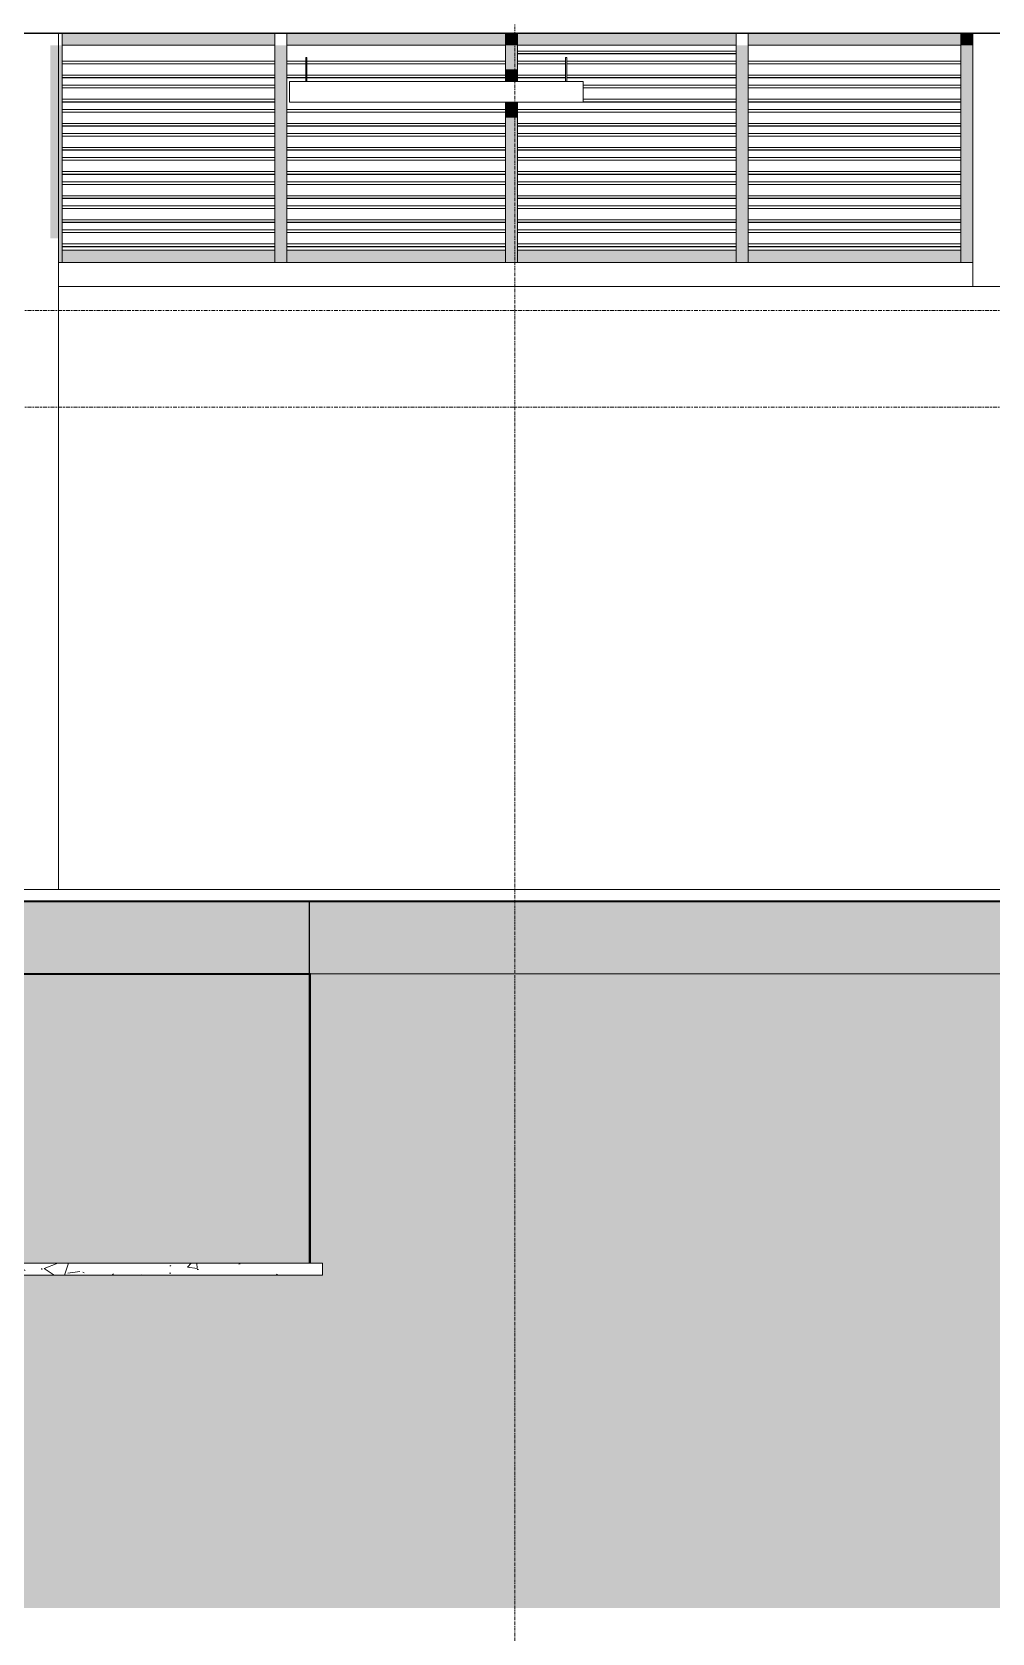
# Model space of a CAD drawing. Header units: millimetres. Extents: x -92143 to -2058, y -8802 to 35300.
# Drawn here: x -53437 to -49459, y -5083 to 1555 of the extents above; entities that cross this region are included whole.
import ezdxf

# ---------------------------------------------------------------- set-up
doc = ezdxf.new("R2010")
doc.units = ezdxf.units.MM
doc.linetypes.add('Centre', pattern=[31.75, 6.35, -4.7625, 15.875, -4.7625])
doc.linetypes.add('Grid Line', pattern=[22.225, 12.7, -3.175, 3.175, -3.175])
for name, color, linetype, lineweight in [('0-1', 7, 'Continuous', 5), ('A-CLNG-3', 13, 'Continuous', 25), ('A-CLNG-PATT-4', 13, 'Continuous', 9), ('A-DETL-GENF-2', 9, 'Continuous', 9), ('A-DETL-GENF-3', 43, 'Continuous', 9), ('A-DETL-THIN', 151, 'Continuous', 9), ('A-FLOR-1', 10, 'Continuous', 35), ('A-FLOR-LEVL-2', 51, 'Centre', 9), ('A-FLOR-PATT-1', 7, 'Continuous', 9), ('A-GLAZ-CWMG', 51, 'Continuous', 9), ('A-WALL', 113, 'Continuous', 9), ('C-PRKG', 70, 'Continuous', 9), ('E-LITE-EQPM', 33, 'Continuous', 9), ('S-BEAM-2', 7, 'Continuous', 9), ('S-COLS', 52, 'Continuous', 9), ('S-FNDN-1', 32, 'Continuous', 5), ('S-FNDN-2', 250, 'Continuous', 25), ('S-GRID-1', 1, 'Grid Line', 9)]:
    doc.layers.add(name, color=color, linetype=linetype, lineweight=lineweight)

# ---------------------------------------------------------------- blocks, each defined once
blk = doc.blocks.new('NCV_TKTC_KET CAU_rvt-1-TKCS_MẶT CẮT E')
at = {"layer": 'A-FLOR-PATT-1'}
blk.add_hatch(color=256, dxfattribs=at).paths.add_polyline_path([(-17238.5, -2350), (-17238.5, -2050), (-78236.5, -2050), (-78236.5, -2350), (-18018.1, -2350)])
at = {"layer": 'S-FNDN-1'}
blk.add_hatch(color=256, dxfattribs=at).paths.add_polyline_path([(-53777.2, -3550), (-52286.9, -3549.8), (-52286.9, -2050), (-54786.9, -2050), (-54786.9, -2350), (-54783.7, -2350), (-54783.7, -3550), (-54288, -3550)])
at = {"layer": 'A-FLOR-1'}
for p, q in [((-17238.5, -2050), (-78236.5, -2050)), ((-54783.7, -2350), (-52283.7, -2350))]:
    blk.add_line(p, q, dxfattribs=at)
at = {"layer": 'S-BEAM-2'}
blk.add_line((-52286.9, -2750), (-52283.7, -2750), dxfattribs=at)
at = {"layer": 'S-FNDN-2'}
for p, q in [((-52286.9, -2050), (-54786.9, -2050)), ((-52286.9, -3550), (-52286.9, -2050))]:
    blk.add_line(p, q, dxfattribs=at)
blk = doc.blocks.new('xe oto1 - xe oto-V11-TKCS_MẶT CẮT E')
at = {"layer": 'C-PRKG'}
for p, q in [((-30637.8, -2000), (-30137.8, -2000)), ((-30587.8, -2000), (-30637.8, -2000)), ((-30637.8, -2000), (-30137.8, -2000)), ((-30637.8, -2000), (-30587.8, -2000)), ((-30137.8, -2000), (-30587.8, -2000)), ((-30517.8, -2000), (-29857.8, -2000)), ((-30517.8, -2000), (-29857.8, -2000)), ((-29937.8, -2000), (-30437.8, -2000)), ((-30437.8, -2000), (-29937.8, -2000)), ((-29937.8, -2000), (-30437.8, -2000)), ((-30437.8, -2000), (-29937.8, -2000)), ((-28917.8, -2000), (-28257.8, -2000)), ((-28917.8, -2000), (-28257.8, -2000)), ((-28337.8, -2000), (-28837.8, -2000)), ((-28837.8, -2000), (-28337.8, -2000)), ((-28337.8, -2000), (-28837.8, -2000)), ((-28837.8, -2000), (-28337.8, -2000)), ((-28187.8, -2000), (-28637.8, -2000)), ((-28637.8, -2000), (-28137.8, -2000)), ((-28137.8, -2000), (-28637.8, -2000)), ((-28137.8, -2000), (-28187.8, -2000)), ((-28187.8, -2000), (-28137.8, -2000))]:
    blk.add_line(p, q, dxfattribs=at)
blk = doc.blocks.new('EAE_STL_PENDANT_TK_15W_120cm - LIC_01-ĐÈN LED BATTEN 1_2_ P_2x20W_ ÁNH SÁNG TRẮNG 6000K_ LẮP ĐẶT NỔI_TREO TY-1359257-TKCS_MẶT CẮT E')
at = {"layer": 'E-LITE-EQPM'}
for p, q in [((-69002.9, 1450), (-69002.9, 1350)), ((-69002.9, 1450), (-69002.9, 1450)), ((-69002.9, 1450), (-68997.9, 1450)), ((-68997.9, 1450), (-68998, 1450)), ((-68997.9, 1350), (-68997.9, 1450)), ((-67925.9, 1450), (-67925.9, 1350)), ((-67925.9, 1450), (-67925.9, 1450)), ((-67925.9, 1450), (-67920.9, 1450)), ((-67920.9, 1450), (-67921, 1450)), ((-67920.9, 1350), (-67920.9, 1450)), ((-69070.4, 1350), (-67853.4, 1350)), ((-69070.4, 1350), (-69070.4, 1348)), ((-69070.4, 1348), (-69070.4, 1264)), ((-67853.4, 1348), (-67853.4, 1350)), ((-67853.4, 1264), (-67853.4, 1348)), ((-67853.4, 1264), (-69070.4, 1264))]:
    blk.add_line(p, q, dxfattribs=at)
blk = doc.blocks.new('Rectangular Mullion - 50 x 100mm-3796849-TKCS_MẶT CẮT E')
at = {"layer": 'A-GLAZ-CWMG'}
blk.add_hatch(color=256, dxfattribs=at).paths.add_polyline_path([(-53311.9, 1500), (-52431, 1500), (-52431, 1550), (-53311.9, 1550)])
for p, q in [((-53311.9, 1500), (-53311.9, 1550)), ((-52431, 1550), (-52431, 1500)), ((-52431, 1500), (-53311.9, 1500))]:
    blk.add_line(p, q, dxfattribs=at)
blk = doc.blocks.new('Rectangular Mullion - 50 x 100mm-3796850-TKCS_MẶT CẮT E')
at = {"layer": 'A-GLAZ-CWMG'}
blk.add_hatch(color=256, dxfattribs=at).paths.add_polyline_path([(-50519.2, 1500), (-50519.2, 1550), (-51425.1, 1550), (-51425.1, 1500), (-50536.9, 1500)])
for p, q in [((-51425.1, 1500), (-51425.1, 1550)), ((-50519.2, 1550), (-50519.2, 1500)), ((-50519.2, 1500), (-51425.1, 1500))]:
    blk.add_line(p, q, dxfattribs=at)
blk = doc.blocks.new('Rectangular Mullion - 50 x 100mm-3796851-TKCS_MẶT CẮT E')
at = {"layer": 'A-GLAZ-CWMG'}
blk.add_hatch(color=256, dxfattribs=at).paths.add_polyline_path([(-50078, 600), (-49588.3, 600), (-49588.3, 650), (-50469.2, 650), (-50469.2, 600), (-50386.2, 600)])
for p, q in [((-50469.2, 600), (-50469.2, 650)), ((-50469.2, 650), (-49588.3, 650)), ((-50469.2, 600), (-49588.3, 600)), ((-49588.3, 650), (-49588.3, 600))]:
    blk.add_line(p, q, dxfattribs=at)
blk = doc.blocks.new('Rectangular Mullion - 50 x 100mm-3796852-TKCS_MẶT CẮT E')
at = {"layer": 'A-GLAZ-CWMG'}
blk.add_hatch(color=256, dxfattribs=at).paths.add_polyline_path([(-51425.1, 600), (-50519.2, 600), (-50519.2, 650), (-51425.1, 650)])
for p, q in [((-51425.1, 600), (-51425.1, 650)), ((-51425.1, 650), (-50519.2, 650)), ((-51425.1, 600), (-50519.2, 600)), ((-50519.2, 650), (-50519.2, 600))]:
    blk.add_line(p, q, dxfattribs=at)
blk = doc.blocks.new('Rectangular Mullion - 50 x 100mm-V105-TKCS_MẶT CẮT E')
at = {"layer": 'A-GLAZ-CWMG'}
blk.add_hatch(color=256, dxfattribs=at).paths.add_polyline_path([(-53311.9, 600), (-53311.9, 700), (-53326.9, 700), (-53326.9, 600)])
for p, q in [((-53311.9, 700), (-53311.9, 600)), ((-53311.9, 600), (-53326.9, 600))]:
    blk.add_line(p, q, dxfattribs=at)
blk = doc.blocks.new('Rectangular Mullion - 50 x 100mm-V86-TKCS_MẶT CẮT E')
at = {"layer": 'A-GLAZ-CWMG'}
blk.add_hatch(color=256, dxfattribs=at).paths.add_polyline_path([(-21335.3, 700), (-21335.3, 800), (-21385.3, 800), (-21385.3, 700)])
blk.add_line((-21335.3, 800), (-21335.3, 700), dxfattribs=at)
blk = doc.blocks.new('Rectangular Mullion - 50 x 100mm-3089668-TKCS_MẶT CẮT E')
at = {"layer": 'A-GLAZ-CWMG'}
blk.add_hatch(color=256, dxfattribs=at).paths.add_polyline_path([(-49538.3, 1500), (-49538.3, 1550), (-49588.3, 1550), (-49588.3, 1500)])
blk.add_line((-49588.3, 1500), (-49588.3, 1550), dxfattribs=at)
blk = doc.blocks.new('Rectangular Mullion - 50 x 100mm-3089669-TKCS_MẶT CẮT E')
at = {"layer": 'A-GLAZ-CWMG'}
blk.add_hatch(color=256, dxfattribs=at).paths.add_polyline_path([(-49538.3, 600), (-49538.3, 700), (-49588.3, 700), (-49588.3, 600)])
for p, q in [((-49588.3, 600), (-49588.3, 700)), ((-49538.3, 600), (-49588.3, 600))]:
    blk.add_line(p, q, dxfattribs=at)
blk = doc.blocks.new('Rectangular Mullion - 50 x 100mm-3089670-TKCS_MẶT CẮT E')
at = {"layer": 'A-GLAZ-CWMG'}
blk.add_hatch(color=256, dxfattribs=at).paths.add_polyline_path([(-17586.9, 700), (-17586.9, 800), (-17636.9, 800), (-17636.9, 700)])
blk.add_line((-17636.9, 700), (-17636.9, 800), dxfattribs=at)
blk = doc.blocks.new('Rectangular Mullion - MULLION LA SACH-3796853-TKCS_MẶT CẮT E')
at = {"layer": 'A-GLAZ-CWMG'}
for p, q in [((-49588.3, 734.3), (-50469.2, 734.3)), ((-49588.3, 734.2), (-50469.2, 734.2)), ((-49588.3, 723.1), (-50469.2, 723.1)), ((-50469.2, 676.1), (-49588.3, 676.1)), ((-49588.3, 665.9), (-50469.2, 665.9)), ((-49588.3, 665.8), (-50469.2, 665.8)), ((-49588.3, 664.8), (-50469.2, 664.8))]:
    blk.add_line(p, q, dxfattribs=at)
blk = doc.blocks.new('Rectangular Mullion - MULLION LA SACH-3796854-TKCS_MẶT CẮT E')
at = {"layer": 'A-GLAZ-CWMG'}
for p, q in [((-50519.2, 734.3), (-51425.1, 734.3)), ((-50519.2, 734.2), (-51425.1, 734.2)), ((-50519.2, 723.1), (-51425.1, 723.1)), ((-51425.1, 676.1), (-50519.2, 676.1)), ((-50519.2, 665.9), (-51425.1, 665.9)), ((-50519.2, 665.8), (-51425.1, 665.8)), ((-50519.2, 664.8), (-51425.1, 664.8))]:
    blk.add_line(p, q, dxfattribs=at)
blk = doc.blocks.new('Rectangular Mullion - MULLION LA SACH-V106-TKCS_MẶT CẮT E')
at = {"layer": 'A-GLAZ-CWMG'}
for p, q in [((-50519.2, 1334.3), (-51153.4, 1334.3)), ((-50519.2, 1334.2), (-51153.4, 1334.2)), ((-50519.2, 1323.1), (-51153.4, 1323.1)), ((-51153.4, 1276.1), (-50519.2, 1276.1)), ((-50519.2, 1265.9), (-51153.4, 1265.9)), ((-50519.2, 1265.8), (-51153.4, 1265.8)), ((-50519.2, 1264.8), (-51153.4, 1264.8))]:
    blk.add_line(p, q, dxfattribs=at)
blk = doc.blocks.new('Rectangular Mullion - MULLION LA SACH-V107-TKCS_MẶT CẮT E')
at = {"layer": 'A-GLAZ-CWMG'}
for p, q in [((-51225.1, 1434.3), (-51425.1, 1434.3)), ((-51225.1, 1434.2), (-51425.1, 1434.2)), ((-51225.1, 1423.1), (-51425.1, 1423.1)), ((-50519.2, 1434.3), (-51221.7, 1434.3)), ((-50519.2, 1434.2), (-51221.7, 1434.2)), ((-50519.2, 1423.1), (-51221.7, 1423.1)), ((-51425.1, 1376.1), (-51225.2, 1376.1)), ((-51225.2, 1365.9), (-51425.1, 1365.9)), ((-51225.2, 1365.8), (-51425.1, 1365.8)), ((-51225.2, 1364.8), (-51425.1, 1364.8)), ((-51221.8, 1376.1), (-50519.2, 1376.1)), ((-50519.2, 1365.9), (-51221.8, 1365.9)), ((-50519.2, 1365.8), (-51221.8, 1365.8)), ((-50519.2, 1364.8), (-51221.7, 1364.8))]:
    blk.add_line(p, q, dxfattribs=at)
blk = doc.blocks.new('Rectangular Mullion - MULLION LA SACH-V108-TKCS_MẶT CẮT E')
at = {"layer": 'A-GLAZ-CWMG'}
for p, q in [((-52302.2, 1434.3), (-52381, 1434.3)), ((-52302.2, 1434.2), (-52381, 1434.2)), ((-52302.2, 1423.1), (-52381, 1423.1)), ((-51475.1, 1423.1), (-52298.8, 1423.1)), ((-51475.1, 1434.3), (-52298.7, 1434.3)), ((-51475.1, 1434.2), (-52298.7, 1434.2)), ((-52381, 1376.1), (-52302.1, 1376.1)), ((-52302.1, 1365.9), (-52381, 1365.9)), ((-52302.1, 1365.8), (-52381, 1365.8)), ((-52302.1, 1364.8), (-52381, 1364.8)), ((-52298.7, 1376.1), (-51475.1, 1376.1)), ((-51475.1, 1365.9), (-52298.7, 1365.9)), ((-51475.1, 1365.8), (-52298.7, 1365.8)), ((-51475.1, 1364.8), (-52298.7, 1364.8))]:
    blk.add_line(p, q, dxfattribs=at)
blk = doc.blocks.new('Rectangular Mullion - MULLION LA SACH-V109-TKCS_MẶT CẮT E')
at = {"layer": 'A-GLAZ-CWMG'}
for p, q in [((-51425.1, 1476.1), (-50519.2, 1476.1)), ((-50519.2, 1465.9), (-51425.1, 1465.9)), ((-50519.2, 1465.8), (-51425.1, 1465.8)), ((-50519.2, 1464.8), (-51425.1, 1464.8))]:
    blk.add_line(p, q, dxfattribs=at)
blk = doc.blocks.new('Rectangular Mullion - 50 x 100mm-V101-TKCS_MẶT CẮT E')
at = {"layer": 'A-GLAZ-CWMG'}
blk.add_hatch(color=256, dxfattribs=at).paths.add_polyline_path([(-26661.678702, 600), (-26661.678702, 700), (-26711.678702, 700), (-26711.678702, 600)])
for p, q in [((-26711.678702, 700), (-26711.678702, 600)), ((-26661.678702, 700), (-26661.678702, 600)), ((-26661.678702, 600), (-26711.678702, 600))]:
    blk.add_line(p, q, dxfattribs=at)
blk = doc.blocks.new('Rectangular Mullion - 50 x 100mm-3089658-TKCS_MẶT CẮT E')
at = {"layer": 'A-GLAZ-CWMG'}
blk.add_hatch(color=256, dxfattribs=at).paths.add_polyline_path([(-18511.5, 700), (-18511.5, 800), (-18561.5, 800), (-18561.5, 700)])
for p, q in [((-18561.5, 800), (-18561.5, 700)), ((-18511.5, 800), (-18511.5, 700))]:
    blk.add_line(p, q, dxfattribs=at)
blk = doc.blocks.new('Rectangular Mullion - 50 x 100mm-V93-TKCS_MẶT CẮT E')
at = {"layer": 'A-GLAZ-CWMG'}
blk.add_hatch(color=256, dxfattribs=at).paths.add_polyline_path([(-19461.1, 1200), (-19461.1, 1264), (-19511.1, 1264), (-19511.1, 1200)])
for p, q in [((-19511.1, 1264), (-19511.1, 1200)), ((-19461.1, 1264), (-19461.1, 1200))]:
    blk.add_line(p, q, dxfattribs=at)
blk = doc.blocks.new('Rectangular Mullion - 50 x 100mm-V94-TKCS_MẶT CẮT E')
at = {"layer": 'A-GLAZ-CWMG'}
blk.add_hatch(color=256, dxfattribs=at).paths.add_polyline_path([(-19461.1, 1350), (-19461.1, 1400), (-19511.1, 1400), (-19511.1, 1350)])
for p, q in [((-19511.1, 1400), (-19511.1, 1350)), ((-19461.1, 1400), (-19461.1, 1350))]:
    blk.add_line(p, q, dxfattribs=at)
blk = doc.blocks.new('Rectangular Mullion - 50 x 100mm-3089659-TKCS_MẶT CẮT E')
at = {"layer": 'A-GLAZ-CWMG'}
blk.add_hatch(color=256, dxfattribs=at).paths.add_polyline_path([(-19461.1, 1500), (-19461.1, 1550), (-19511.1, 1550), (-19511.1, 1500)])
for p, q in [((-19511.1, 1550), (-19511.1, 1500)), ((-19461.1, 1550), (-19461.1, 1500))]:
    blk.add_line(p, q, dxfattribs=at)

msp = doc.modelspace()

# ---------------------------------------------------------------- hatches: boundary and pattern name
at = {"layer": 'A-CLNG-PATT-4'}
h = msp.add_hatch(dxfattribs=at)
h.set_pattern_fill('FP_12', color=256, style=0, pattern_type=2)
h.set_pattern_definition([(0, (-51987.05, 14125), (1219.2, 304.8), [50.292, -864.108, 50.292, -864.108, -4876.8]), (0, (-51987.05, 14125), (1219.2, 304.8), [-1828.8, 50.292, -1778.508, 50.292, -864.108, -2133.6]), (0, (-51987.05, 14125), (1219.2, 304.8), [-4572, 50.292, -559.308, 50.292, -1473.708]), (120, (-51529.85, 14277.4), (-873.5645, 903.4582), [50.292, -864.108, 50.292, -5740.908]), (120, (-51529.85, 14277.4), (-873.5645, 903.4582), [-964.692, -864.108, 50.292, -1778.508, -3048]), (120, (-51529.85, 14277.4), (-873.5645, 903.4582), [-3657.6, 50.292, -864.108, 50.292, -2083.308]), (120, (-51529.85, 14277.4), (-873.5645, 903.4582), [-4622.292, -559.308, 50.292, -1473.708]), (240, (-51377.45, 14887), (-345.6355, -1208.2582), [50.292, -864.108, 50.292, -5740.908]), (240, (-51377.45, 14887), (-345.6355, -1208.2582), [-964.692, -864.108, 50.292, -1778.508, -3048]), (240, (-51377.45, 14887), (-345.6355, -1208.2582), [-3657.6, 50.292, -864.108, 50.292, -2083.308]), (240, (-51377.45, 14887), (-345.6355, -1208.2582), [-4622.292, -559.308, 50.292, -1473.708])])
h.paths.add_polyline_path([(-17536.9, 1550), (-17536.9, 1555), (-77935.7, 1555), (-77935.7, 1550), (-17709.8, 1550)])
at = {"layer": 'A-DETL-GENF-2'}
h = msp.add_hatch(dxfattribs=at)
h.set_pattern_fill('FP_80', color=256, style=0, pattern_type=2)
h.set_pattern_definition([(0, (-51987.05, 14125), (725.805, 725.805), [725.805, -725.805]), (0, (-51987.05, 14397.2), (725.805, 725.805), [725.805, -725.805]), (0, (-51987.05, 14669.35), (725.805, 725.805), [725.805, -725.805]), (90, (-51896.3, 14760.1), (-725.805, 725.805), [725.805, -725.805]), (90, (-51624.15, 14760.1), (-725.805, 725.805), [725.805, -725.805]), (90, (-51352, 14760.1), (-725.805, 725.805), [725.805, -725.805])])
h.paths.add_polyline_path([(-45145.7, -4979.5), (-9386.6, -4979.5), (-9386.6, 100), (-17236.9, 100), (-17236.9, -2050), (-16329.5, -2050), (-16329.5, -3550), (-16290.7, -3550), (-16290.7, -3600), (-18395.8, -3600), (-18395.8, -3550), (-18344.9, -3550), (-18344.9, -2350), (-24260.8, -2350), (-24260.8, -3550), (-24210.8, -3550), (-24210.8, -3600), (-26810.8, -3600), (-26810.8, -3550), (-26760.8, -3550), (-26760.8, -2350), (-32412.2, -2350), (-32412.2, -3550), (-32362.2, -3550), (-32362.2, -3600), (-34962.2, -3600), (-34962.2, -3550), (-34912.2, -3550), (-34912.2, -2350), (-35962.3, -2350), (-35962.3, -3550), (-35912.3, -3550), (-35912.3, -3600), (-38512.3, -3600), (-38512.3, -3550), (-38462.3, -3550), (-38462.3, -2350), (-44085.8, -2350), (-44085.8, -3550), (-44035.8, -3550), (-44035.8, -3600), (-46635.8, -3600), (-46635.8, -3550), (-46585.8, -3550), (-46585.8, -2350), (-52283.7, -2350), (-52283.7, -3550), (-52233.7, -3550), (-52233.7, -3600), (-54833.7, -3600), (-54833.7, -3550), (-54783.7, -3550), (-54783.7, -2350), (-60484.3, -2350), (-60484.3, -3550), (-60434.3, -3550), (-60434.3, -3600), (-63034.3, -3600), (-63034.3, -3550), (-62984.3, -3550), (-62984.3, -2350), (-68686.7, -2350), (-68686.7, -3550), (-68637, -3550), (-68637, -3600), (-71237, -3600), (-71237, -3550), (-71186.7, -3550), (-71186.7, -2350), (-77128.9, -2350), (-77128.9, -3550), (-77081.7, -3550), (-77081.7, -3600), (-79185.9, -3600), (-79185.9, -3550), (-79135.9, -3550), (-79135.9, -2050), (-78237, -2050), (-78237, 0), (-79418.2, 0), (-85418.2, -250), (-88303.2, -250), (-88303.2, -4979.5), (-45762.2, -4979.5)])
h = msp.add_hatch(dxfattribs=at)
h.set_pattern_fill('FP_81', color=256, style=0, pattern_type=2)
h.set_pattern_definition([(50, (-51987.05, 14125), (327.9314, -28.6906), [34.29, -377.19]), (355, (-51987.05, 14125), (-63.437, 343.9026), [27.432, -301.752]), (100.451, (-51959.72, 14122.6), (264.4966, 315.2094), [29.142, -320.562]), (46.184, (-51987.05, 14216.44), (487.942, -75.6775), [51.435, -565.785]), (96.636, (-51946.4, 14210.13), (427.324, 445.37), [43.713, -480.843]), (351.184, (-51987.05, 14216.44), (427.329, 445.365), [41.148, -452.628]), (21, (-51941.33, 14193.58), (272.906, -184.0777), [34.29, -377.19]), (326, (-51941.33, 14193.58), (111.244, 331.539), [27.432, -301.752]), (71.451, (-51918.6, 14178.24), (384.1505, 147.458), [29.142, -320.562]), (37.5, (-51987.05, 14125), (5.56, 152.19915), [5.029, -293.065, 5.029, -301.295, -302.895]), (37.5, (-51987.05, 14125), (5.56, 152.19915), [-604.418, 5.029, -297.866]), (7.5, (-51987.05, 14125), (120.2759, 180.3249), [5.029, -169.621, 5.029, -286.207, -115.443]), (7.5, (-51987.05, 14125), (120.2759, 180.3249), [-465.887, 5.029, -110.414]), (327.5, (-52089.01, 14125), (244.0637, -10.3123), [5.029, -109.271, 5.029, -351.587, -473.202]), (327.5, (-52089.01, 14125), (244.0637, -10.3123), [-470.916, 5.029, -468.173]), (317.5, (-52134.73, 14125), (266.6327, 45.7678), [5.029, -143.561, 5.029, -231.8, -336.042]), (317.5, (-52134.73, 14125), (266.6327, 45.7678), [-385.42, 5.029, -331.013])])
h.paths.add_polyline_path([(-52544.1, -3600), (-52233.7, -3600), (-52233.7, -3550), (-54833.7, -3550), (-54833.7, -3600), (-53160.7, -3600)])
at = {"layer": 'A-DETL-GENF-3'}
h = msp.add_hatch(dxfattribs=at)
h.set_pattern_fill('FP_7', color=256, style=0, pattern_type=2)
h.set_pattern_definition([(50, (-51987.05, 14125), (1093.104, -95.634), [114.3, -1257.3]), (355, (-51987, 14125), (-211.46, 1146.34), [91.44, -1005.84]), (100.451, (-51896, 14117), (881.656, 1050.7), [97.14, -1068.54]), (46.184, (-51987, 14429.8), (1626.47, -252.26), [171.45, -1885.95]), (96.636, (-51851.5, 14408.8), (1424.42, 1484.57), [145.71, -1602.81]), (351.184, (-51987, 14429.8), (1424.43, 1484.55), [137.16, -1508.76]), (21, (-51834.65, 14353.6), (909.686, -613.59), [114.3, -1257.3]), (326, (-51834.7, 14353.6), (370.81, 1105.13), [91.44, -1005.84]), (71.451, (-51758.8, 14302.5), (1280.503, 491.53), [97.14, -1068.54]), (37.5, (-51987.05, 14125), (18.531, 507.33), [50.292, -943.356, 50.292, -970.788, -1009.65]), (37.5, (-51987.05, 14125), (18.531, 507.33), [-2014.728, 50.292, -959.358]), (7.5, (-51987.05, 14125), (400.918, 601.084), [50.292, -531.876, 50.292, -920.496, -384.81]), (7.5, (-51987.05, 14125), (400.918, 601.084), [-1552.956, 50.292, -334.518]), (327.5, (-52326.9, 14125), (813.545, -34.374), [50.292, -330.708, 50.292, -1138.428, -1577.34]), (327.5, (-52326.9, 14125), (813.545, -34.374), [-1569.72, 50.29, -1527.05]), (317.5, (-52479.3, 14125), (888.775, 152.56), [50.292, -445.008, 50.292, -739.14, -1120.14]), (317.5, (-52479.3, 14125), (888.775, 152.56), [-1284.73, 50.29, -1069.85])])
h.paths.add_polyline_path([(-52544.1, -3600), (-52233.7, -3600), (-52233.7, -3550), (-54833.7, -3550), (-54833.7, -3600), (-53160.7, -3600)])

# ---------------------------------------------------------------- linework, layer by layer
at = {"layer": 'A-CLNG-3'}
msp.add_line((-77935.7, 1550), (-17536.9, 1550), dxfattribs=at)
at = {"layer": 'A-DETL-THIN'}
for p, q in [((-46585.8, -2350), (-52283.7, -2350)), ((-52283.7, -2350), (-52283.7, -3550)), ((-52283.7, -3550), (-54288, -3550)), ((-52233.7, -3550), (-52283.7, -3550)), ((-52233.7, -3600), (-52233.7, -3550)), ((-54833.7, -3600), (-52233.7, -3600))]:
    msp.add_line(p, q, dxfattribs=at)
at = {"layer": 'A-FLOR-LEVL-2'}
for p, q in [((-5549.7, 400), (-92142.8, 400)), ((-7454.7, 0), (-92142.8, 0)), ((-92142.8, -2000), (-7454.7, -2000))]:
    msp.add_line(p, q, dxfattribs=at)
at = {"layer": 'A-WALL'}
for p, q in [((-53326.9, 1550), (-53326.9, -2000)), ((-49538.3, 600), (-53326.9, 600)), ((-45546.9, 500), (-53326.9, 500)), ((-69751.9, -2000), (-40596.9, -2000))]:
    msp.add_line(p, q, dxfattribs=at)
at = {"layer": 'S-COLS'}
msp.add_line((-49538.3, 500), (-49538.3, 1550), dxfattribs=at)
at = {"layer": 'S-GRID-1'}
for p, q in [((-51436.9, -3701.5), (-51436.9, 30542.5)), ((-51436.9, -7451.5), (-51436.9, -3701.5))]:
    msp.add_line(p, q, dxfattribs=at)

# ---------------------------------------------------------------- block references
at = {"layer": '0-1'}
msp.add_blockref('NCV_TKTC_KET CAU_rvt-1-TKCS_MẶT CẮT E', (0, 0), dxfattribs=at)
at = {"layer": 'A-GLAZ-CWMG'}
for name, p in [('Rectangular Mullion - 50 x 100mm-3796849-TKCS_MẶT CẮT E', (0, 0)), ('Rectangular Mullion - 50 x 100mm-3796850-TKCS_MẶT CẮT E', (-955.9, 0)), ('Rectangular Mullion - 50 x 100mm-3089659-TKCS_MẶT CẮT E', (-31964, 0)), ('Rectangular Mullion - 50 x 100mm-3796850-TKCS_MẶT CẮT E', (0, 0)), ('Rectangular Mullion - 50 x 100mm-3796849-TKCS_MẶT CẮT E', (2842.8, 0)), ('Rectangular Mullion - 50 x 100mm-3089668-TKCS_MẶT CẮT E', (0, 0)), ('Rectangular Mullion - 50 x 100mm-V86-TKCS_MẶT CẮT E', (-31976.6, 700)), ('Rectangular Mullion - 50 x 100mm-3089658-TKCS_MẶT CẮT E', (-33869.5, 700)), ('Rectangular Mullion - 50 x 100mm-3089658-TKCS_MẶT CẮT E', (-32913.6, 700)), ('Rectangular Mullion - MULLION LA SACH-V109-TKCS_MẶT CẮT E', (0, 0)), ('Rectangular Mullion - 50 x 100mm-3089658-TKCS_MẶT CẮT E', (-31957.6, 700)), ('Rectangular Mullion - 50 x 100mm-3089670-TKCS_MẶT CẮT E', (-31951.3, 700)), ('Rectangular Mullion - 50 x 100mm-V86-TKCS_MẶT CẮT E', (-31976.6, 600)), ('Rectangular Mullion - MULLION LA SACH-3796853-TKCS_MẶT CẮT E', (-2842.8, 700)), ('Rectangular Mullion - 50 x 100mm-3089658-TKCS_MẶT CẮT E', (-33869.5, 600)), ('Rectangular Mullion - MULLION LA SACH-V108-TKCS_MẶT CẮT E', (0, 0)), ('Rectangular Mullion - 50 x 100mm-V94-TKCS_MẶT CẮT E', (-31964, 0)), ('Rectangular Mullion - MULLION LA SACH-V107-TKCS_MẶT CẮT E', (0, 0)), ('Rectangular Mullion - 50 x 100mm-3089658-TKCS_MẶT CẮT E', (-31957.6, 600)), ('Rectangular Mullion - MULLION LA SACH-3796853-TKCS_MẶT CẮT E', (0, 700)), ('Rectangular Mullion - 50 x 100mm-3089670-TKCS_MẶT CẮT E', (-31951.3, 600)), ('Rectangular Mullion - MULLION LA SACH-3796853-TKCS_MẶT CẮT E', (-2842.8, 600)), ('Rectangular Mullion - MULLION LA SACH-V106-TKCS_MẶT CẮT E', (0, 0)), ('Rectangular Mullion - MULLION LA SACH-3796853-TKCS_MẶT CẮT E', (0, 600)), ('Rectangular Mullion - 50 x 100mm-V86-TKCS_MẶT CẮT E', (-31976.6, 500)), ('Rectangular Mullion - 50 x 100mm-3089658-TKCS_MẶT CẮT E', (-33869.5, 500)), ('Rectangular Mullion - 50 x 100mm-V93-TKCS_MẶT CẮT E', (-31964, 0)), ('Rectangular Mullion - 50 x 100mm-3089658-TKCS_MẶT CẮT E', (-31957.6, 500)), ('Rectangular Mullion - 50 x 100mm-3089670-TKCS_MẶT CẮT E', (-31951.3, 500)), ('Rectangular Mullion - 50 x 100mm-V86-TKCS_MẶT CẮT E', (-31976.6, 400)), ('Rectangular Mullion - MULLION LA SACH-3796853-TKCS_MẶT CẮT E', (-2842.8, 500)), ('Rectangular Mullion - 50 x 100mm-3089658-TKCS_MẶT CẮT E', (-33869.5, 400)), ('Rectangular Mullion - MULLION LA SACH-3796854-TKCS_MẶT CẮT E', (-955.9, 500)), ('Rectangular Mullion - 50 x 100mm-3089658-TKCS_MẶT CẮT E', (-32913.6, 400)), ('Rectangular Mullion - MULLION LA SACH-3796854-TKCS_MẶT CẮT E', (0, 500)), ('Rectangular Mullion - 50 x 100mm-3089658-TKCS_MẶT CẮT E', (-31957.6, 400)), ('Rectangular Mullion - MULLION LA SACH-3796853-TKCS_MẶT CẮT E', (0, 500)), ('Rectangular Mullion - 50 x 100mm-3089670-TKCS_MẶT CẮT E', (-31951.3, 400)), ('Rectangular Mullion - MULLION LA SACH-3796853-TKCS_MẶT CẮT E', (-2842.8, 400)), ('Rectangular Mullion - MULLION LA SACH-3796854-TKCS_MẶT CẮT E', (-955.9, 400)), ('Rectangular Mullion - MULLION LA SACH-3796854-TKCS_MẶT CẮT E', (0, 400)), ('Rectangular Mullion - MULLION LA SACH-3796853-TKCS_MẶT CẮT E', (0, 400)), ('Rectangular Mullion - 50 x 100mm-V86-TKCS_MẶT CẮT E', (-31976.6, 300)), ('Rectangular Mullion - 50 x 100mm-3089658-TKCS_MẶT CẮT E', (-33869.5, 300)), ('Rectangular Mullion - 50 x 100mm-3089658-TKCS_MẶT CẮT E', (-32913.6, 300)), ('Rectangular Mullion - 50 x 100mm-3089658-TKCS_MẶT CẮT E', (-31957.6, 300)), ('Rectangular Mullion - 50 x 100mm-3089670-TKCS_MẶT CẮT E', (-31951.3, 300)), ('Rectangular Mullion - 50 x 100mm-V86-TKCS_MẶT CẮT E', (-31976.6, 200)), ('Rectangular Mullion - MULLION LA SACH-3796853-TKCS_MẶT CẮT E', (-2842.8, 300)), ('Rectangular Mullion - 50 x 100mm-3089658-TKCS_MẶT CẮT E', (-33869.5, 200)), ('Rectangular Mullion - MULLION LA SACH-3796854-TKCS_MẶT CẮT E', (-955.9, 300)), ('Rectangular Mullion - 50 x 100mm-3089658-TKCS_MẶT CẮT E', (-32913.6, 200)), ('Rectangular Mullion - MULLION LA SACH-3796854-TKCS_MẶT CẮT E', (0, 300)), ('Rectangular Mullion - 50 x 100mm-3089658-TKCS_MẶT CẮT E', (-31957.6, 200)), ('Rectangular Mullion - MULLION LA SACH-3796853-TKCS_MẶT CẮT E', (0, 300)), ('Rectangular Mullion - 50 x 100mm-3089670-TKCS_MẶT CẮT E', (-31951.3, 200)), ('Rectangular Mullion - MULLION LA SACH-3796853-TKCS_MẶT CẮT E', (-2842.8, 200)), ('Rectangular Mullion - MULLION LA SACH-3796854-TKCS_MẶT CẮT E', (-955.9, 200)), ('Rectangular Mullion - MULLION LA SACH-3796854-TKCS_MẶT CẮT E', (0, 200)), ('Rectangular Mullion - MULLION LA SACH-3796853-TKCS_MẶT CẮT E', (0, 200)), ('Rectangular Mullion - 50 x 100mm-V86-TKCS_MẶT CẮT E', (-31976.6, 100)), ('Rectangular Mullion - 50 x 100mm-3089658-TKCS_MẶT CẮT E', (-33869.5, 100)), ('Rectangular Mullion - 50 x 100mm-3089658-TKCS_MẶT CẮT E', (-32913.6, 100)), ('Rectangular Mullion - 50 x 100mm-3089658-TKCS_MẶT CẮT E', (-31957.6, 100)), ('Rectangular Mullion - 50 x 100mm-3089670-TKCS_MẶT CẮT E', (-31951.3, 100)), ('Rectangular Mullion - 50 x 100mm-V86-TKCS_MẶT CẮT E', (-31976.6, 0)), ('Rectangular Mullion - MULLION LA SACH-3796853-TKCS_MẶT CẮT E', (-2842.8, 100)), ('Rectangular Mullion - 50 x 100mm-3089658-TKCS_MẶT CẮT E', (-33869.5, 0)), ('Rectangular Mullion - MULLION LA SACH-3796854-TKCS_MẶT CẮT E', (-955.9, 100)), ('Rectangular Mullion - 50 x 100mm-3089658-TKCS_MẶT CẮT E', (-32913.6, 0)), ('Rectangular Mullion - MULLION LA SACH-3796854-TKCS_MẶT CẮT E', (0, 100)), ('Rectangular Mullion - 50 x 100mm-3089658-TKCS_MẶT CẮT E', (-31957.6, 0)), ('Rectangular Mullion - MULLION LA SACH-3796853-TKCS_MẶT CẮT E', (0, 100)), ('Rectangular Mullion - 50 x 100mm-3089670-TKCS_MẶT CẮT E', (-31951.3, 0)), ('Rectangular Mullion - MULLION LA SACH-3796853-TKCS_MẶT CẮT E', (-2842.8, 0)), ('Rectangular Mullion - MULLION LA SACH-3796854-TKCS_MẶT CẮT E', (-955.9, 0)), ('Rectangular Mullion - MULLION LA SACH-3796854-TKCS_MẶT CẮT E', (0, 0)), ('Rectangular Mullion - MULLION LA SACH-3796853-TKCS_MẶT CẮT E', (0, 0)), ('Rectangular Mullion - 50 x 100mm-V105-TKCS_MẶT CẮT E', (0, 0)), ('Rectangular Mullion - 50 x 100mm-V101-TKCS_MẶT CẮT E', (-25719.3, 0)), ('Rectangular Mullion - 50 x 100mm-V101-TKCS_MẶT CẮT E', (-24763.4, 0)), ('Rectangular Mullion - 50 x 100mm-V101-TKCS_MẶT CẮT E', (-23807.5, 0)), ('Rectangular Mullion - 50 x 100mm-3089669-TKCS_MẶT CẮT E', (0, 0)), ('Rectangular Mullion - 50 x 100mm-3796851-TKCS_MẶT CẮT E', (-2842.8, 0)), ('Rectangular Mullion - 50 x 100mm-3796852-TKCS_MẶT CẮT E', (-955.9, 0)), ('Rectangular Mullion - 50 x 100mm-3796852-TKCS_MẶT CẮT E', (0, 0)), ('Rectangular Mullion - 50 x 100mm-3796851-TKCS_MẶT CẮT E', (0, 0))]:
    msp.add_blockref(name, p, dxfattribs=at)
at = {"layer": 'C-PRKG'}
for p in [(-22399.8, 0), (-19899.8, 0)]:
    msp.add_blockref('xe oto1 - xe oto-V11-TKCS_MẶT CẮT E', p, dxfattribs=at)
at = {"layer": 'E-LITE-EQPM'}
msp.add_blockref('EAE_STL_PENDANT_TK_15W_120cm - LIC_01-ĐÈN LED BATTEN 1_2_ P_2x20W_ ÁNH SÁNG TRẮNG 6000K_ LẮP ĐẶT NỔI_TREO TY-1359257-TKCS_MẶT CẮT E', (16700, 0), dxfattribs=at)

doc.saveas('drawing.dxf')
